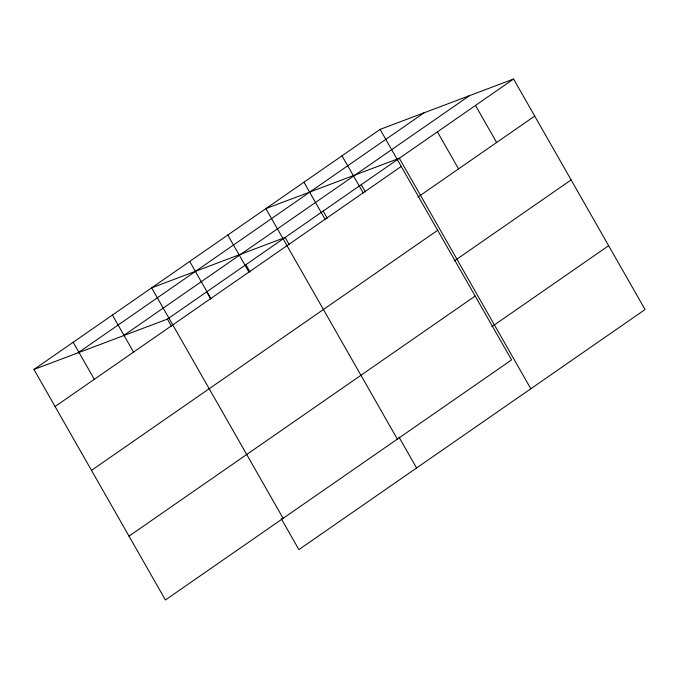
<?xml version="1.0" encoding="UTF-8"?>
<svg xmlns="http://www.w3.org/2000/svg" width="679" height="679" viewBox="0 0 679 679"><rect width="100%" height="100%" fill="white"/><g stroke="black" fill="none" stroke-linecap="round" stroke-linejoin="round"><path stroke-width="1.02" d="M380.104 129.392L511.584 359.895L165.421 599.973L33.95 369.469L380.104 129.392L513.579 79.027L645.05 309.531L298.896 549.608L281.208 518.603M77.992 352.851L424.154 112.773M123.374 335.732L469.529 95.646M33.95 369.469L167.416 319.105L513.579 79.027M55.084 406.526L401.238 166.448M417.882 197.105L534.712 116.084M91.495 470.36L437.649 230.283M454.293 260.948L571.124 179.918M129.01 536.13L475.164 296.052M491.808 326.718L608.639 245.688M475.495 105.44L496.629 142.488M437.42 131.845L458.554 168.901M530.817 388.753L399.345 158.258L265.871 208.623L397.351 439.118M361.27 184.663L365.387 191.894M342.029 155.805L363.163 192.853M323.187 211.076L327.312 218.298M303.954 182.21L325.088 219.266M289.237 244.712L285.112 237.48L151.646 287.845L283.118 518.34M398.904 436.97L416.583 467.975M245.883 264.691L250.008 271.923M227.796 235.027L248.93 272.084M189.721 261.44L210.855 298.488M206.654 291.902L210.779 299.133M167.416 319.105L171.541 326.336M112.408 315.056L133.542 352.104M73.179 342.267L94.313 379.315"/></g></svg>
